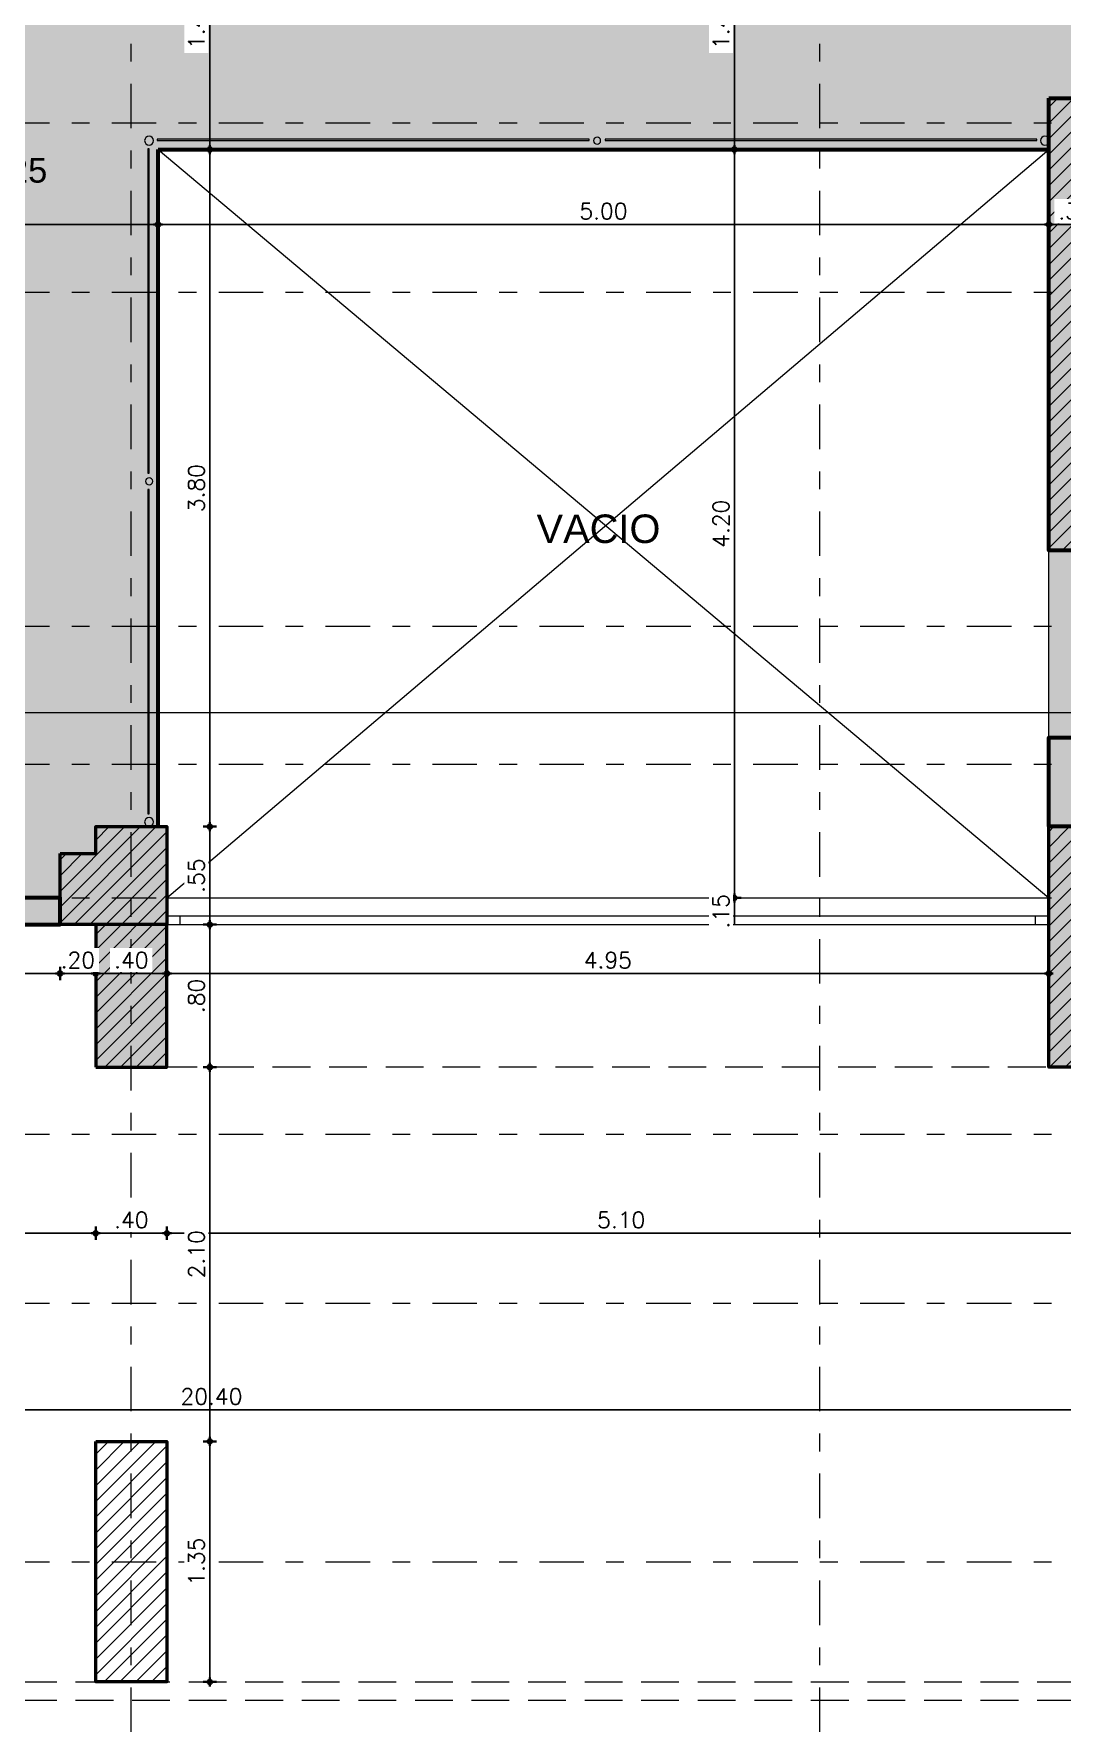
# Model space of a CAD drawing. Header units: metres. Extents: x -50 to 76, y -61 to 14.
# Drawn here: x 28.51 to 34.28, y -8.99 to 0.5 of the extents above; entities that cross this region are included whole.
import ezdxf

# ---------------------------------------------------------------- set-up
doc = ezdxf.new("R2010")
doc.units = ezdxf.units.M
doc.header["$MEASUREMENT"] = 0
for name, pattern in [('CENTERX2', [4, 2.5, -0.5, 0.5, -0.5]), ('DASHDOT2', [0.5, 0.25, -0.125, 0, -0.125]), ('Línea Oculta', [0.3175, 0.211667, -0.105833]), ('Rayas Pequeñas', [0.282222, 0.141111, -0.141111])]:
    doc.linetypes.add(name, pattern=pattern)
for name, color, linetype, lineweight in [('1 AREAS', 65, 'Continuous', 50), ('1 AREAS HACH', 250, 'Continuous', 9), ('1 COLUMNAS', 1, 'Continuous', 50), ('1 CORTES', 113, 'Continuous', 18), ('1 MUROS', 255, 'Continuous', 60), ('1 PISOS', 252, 'Continuous', 35), ('1 PUERTAS', 251, 'Continuous', 18), ('1 RELLENO COLUMNAS', 225, 'Continuous', 18), ('1 TEXTOS', 4, 'Continuous', 20), ('1 VENTANAS', 2, 'Continuous', 18), ('COTAS', 251, 'Continuous', 35), ('EJES', 251, 'CENTERX2', 0), ('Nuevo_Puertas ARCHICAD_Pluma_Nº__27', 7, 'Continuous', 35), ('TEXTOS', 4, 'Continuous', 25)]:
    doc.layers.add(name, color=color, linetype=linetype, lineweight=lineweight)
for name, color, linetype, lineweight, true_color in [('Interior - Escaleras & Barandillas_Pluma_Nº__91', 171, 'Continuous', 13, 0xaaaaff), ('Nuevo_Puertas ARCHICAD_Pluma_Nº__23', 7, 'Continuous', 20, 0xff6600), ('Nuevo_Puertas ARCHICAD_Pluma_Nº__3', 7, 'Continuous', 18, 0xff6600)]:
    doc.layers.add(name, color=color, linetype=linetype, lineweight=lineweight, true_color=true_color)
doc.styles.add('cotas', font='romans.shx')
doc.styles.add('Estilo_Generado_1', font='arial.ttf')
doc.styles.add('LEROY', font='arial.ttf')
doc.dimstyles.new('COT-50', dxfattribs={"dimscale": 0.5, "dimtxt": 0.18, "dimasz": 0.05, "dimexe": 0.08, "dimexo": 0.1, "dimgap": 0.06, "dimtad": 1, "dimzin": 4, "dimdsep": 46, "dimtxsty": 'cotas', "dimblk1": 'COTA', "dimblk2": 'COTA', "dimsah": 1, "dimcen": 0.09, "dimse1": 1, "dimse2": 1, "dimclrd": 256, "dimclre": 253, "dimclrt": 14, "dimadec": 0, "dimazin": 0, "dimtfac": 1, "dimtix": 1, "dimtmove": 0, "dimatfit": 3, "dimldrblk": 'COTA', "dimfxl": 1, "dimtfill": 1, "dimtfillclr": 256, "dimtolj": 1, "dimtzin": 12, "dimarcsym": 0})

# ---------------------------------------------------------------- blocks, each defined once
blk = doc.blocks.new('Puerta 23_4')
at = {"layer": 'Nuevo_Puertas ARCHICAD_Pluma_Nº__23', "color": 30, "linetype": 'Continuous', "lineweight": 20, "true_color": 0xff6600}
for p, q in [((-0.41, 0), (-0.45, 0)), ((-0.45, 0), (-0.45, -0.115)), ((-0.41, -0.115), (-0.41, 0)), ((0.45, 0), (0.41, 0)), ((0.41, 0), (0.41, -0.115)), ((0.45, -0.115), (0.45, 0)), ((-0.45, -0.115), (-0.41, -0.115)), ((0.41, -0.115), (0.45, -0.115))]:
    blk.add_line(p, q, dxfattribs=at)
at = {"layer": 'Nuevo_Puertas ARCHICAD_Pluma_Nº__27', "color": 7, "linetype": 'Continuous', "lineweight": 35}
for p, q in [((-0.45, 0), (-0.45, -0.115)), ((-0.45, 0), (-0.45, -0.115)), ((0.45, 0), (0.45, -0.115)), ((0.45, 0), (0.45, -0.115)), ((-0.45, -0.115), (-0.45, -0.3)), ((0.45, -0.115), (0.45, -0.3))]:
    blk.add_line(p, q, dxfattribs=at)
at = {"layer": 'Nuevo_Puertas ARCHICAD_Pluma_Nº__3', "color": 30, "linetype": 'Continuous', "lineweight": 18, "true_color": 0xff6600}
blk.add_line((0.41, 0), (0.41, 0.82), dxfattribs=at)
blk.add_arc((0.41, 0), 0.82, 90, 180, dxfattribs=at)
blk = doc.blocks.new('COTA')
for p, q in [((-1, 0), (1, 0)), ((0, 1.5), (0, -1.5))]:
    blk.add_line(p, q)
blk.add_circle((0, 0), 0.5)
blk = doc.blocks.new('*D454')
at = {"layer": 'COTAS', "lineweight": -2, "transparency": 16777216}
blk.add_line((34.2304, -0.5708), (34.4804, -0.5708), dxfattribs=at)
at = {"layer": 'Defpoints', "color": 0, "transparency": 16777216}
for p in [(34.2054, 0.1389), (34.5054, 0.1389)]:
    blk.add_point(p, dxfattribs=at)
at = {"layer": 'COTAS', "lineweight": -2, "transparency": 16777216, "xscale": 0.025, "yscale": 0.025, "zscale": 0.025, "rotation": 180}
blk.add_blockref('COTA', (34.2054, -0.5708), dxfattribs=at)
at = {"layer": 'COTAS', "lineweight": -2, "transparency": 16777216, "xscale": 0.025, "yscale": 0.025, "zscale": 0.025}
blk.add_blockref('COTA', (34.5054, -0.5708), dxfattribs=at)
at = {"layer": 'COTAS', "color": 14, "transparency": 16777216, "insert": (34.3554, -0.4958), "char_height": 0.09, "attachment_point": 5, "style": 'cotas', "bg_fill": 3, "box_fill_scale": 1.25, "bg_fill_color": 256, "bg_fill_true_color": 13158600, "bg_fill_transparency": 0}
blk.add_mtext('\\A1;.30', dxfattribs=at)
at = {"layer": 'Defpoints', "color": 0, "transparency": 16777216}
blk.add_point((34.5054, -0.5708), dxfattribs=at)
blk = doc.blocks.new('*D455')
at = {"layer": 'COTAS', "lineweight": -2, "transparency": 16777216}
blk.add_line((34.1804, -0.5708), (29.2304, -0.5708), dxfattribs=at)
at = {"layer": 'Defpoints', "color": 0, "transparency": 16777216}
for p in [(29.2054, -0.15), (34.2054, -0.15), (29.2054, -0.5708)]:
    blk.add_point(p, dxfattribs=at)
at = {"layer": 'COTAS', "lineweight": -2, "transparency": 16777216, "xscale": 0.025, "yscale": 0.025, "zscale": 0.025, "rotation": 180}
blk.add_blockref('COTA', (29.2054, -0.5708), dxfattribs=at)
at = {"layer": 'COTAS', "lineweight": -2, "transparency": 16777216, "xscale": 0.025, "yscale": 0.025, "zscale": 0.025}
blk.add_blockref('COTA', (34.2054, -0.5708), dxfattribs=at)
at = {"layer": 'COTAS', "color": 14, "transparency": 16777216, "insert": (31.7054, -0.4958), "char_height": 0.09, "attachment_point": 5, "style": 'cotas', "bg_fill": 3, "box_fill_scale": 1.25, "bg_fill_color": 256, "bg_fill_true_color": 13158600, "bg_fill_transparency": 0}
blk.add_mtext('\\A1;5.00', dxfattribs=at)
blk = doc.blocks.new('*D456')
at = {"layer": 'COTAS', "lineweight": -2, "transparency": 16777216}
blk.add_line((29.1804, -0.5708), (27.1804, -0.5708), dxfattribs=at)
at = {"layer": 'Defpoints', "color": 0, "transparency": 16777216}
for p in [(27.1554, 0), (29.2054, -0.15), (27.1554, -0.5708)]:
    blk.add_point(p, dxfattribs=at)
at = {"layer": 'COTAS', "lineweight": -2, "transparency": 16777216, "xscale": 0.025, "yscale": 0.025, "zscale": 0.025, "rotation": 180}
blk.add_blockref('COTA', (27.1554, -0.5708), dxfattribs=at)
at = {"layer": 'COTAS', "lineweight": -2, "transparency": 16777216, "xscale": 0.025, "yscale": 0.025, "zscale": 0.025}
blk.add_blockref('COTA', (29.2054, -0.5708), dxfattribs=at)
at = {"layer": 'COTAS', "color": 14, "transparency": 16777216, "insert": (28.1804, -0.4958), "char_height": 0.09, "attachment_point": 5, "style": 'cotas', "bg_fill": 3, "box_fill_scale": 1.25, "bg_fill_color": 256, "bg_fill_true_color": 13158600, "bg_fill_transparency": 0}
blk.add_mtext('\\A1;2.05', dxfattribs=at)
blk = doc.blocks.new('*D473')
at = {"layer": 'COTAS', "lineweight": -2, "transparency": 16777216}
blk.add_line((29.2804, -4.7739), (34.1804, -4.7739), dxfattribs=at)
at = {"layer": 'Defpoints', "color": 0, "transparency": 16777216}
for p in [(29.2554, -4.5), (34.2054, -4.5), (34.2054, -4.7739)]:
    blk.add_point(p, dxfattribs=at)
at = {"layer": 'COTAS', "lineweight": -2, "transparency": 16777216, "xscale": 0.025, "yscale": 0.025, "zscale": 0.025, "rotation": 180}
blk.add_blockref('COTA', (29.2554, -4.7739), dxfattribs=at)
at = {"layer": 'COTAS', "lineweight": -2, "transparency": 16777216, "xscale": 0.025, "yscale": 0.025, "zscale": 0.025}
blk.add_blockref('COTA', (34.2054, -4.7739), dxfattribs=at)
at = {"layer": 'COTAS', "color": 14, "transparency": 16777216, "insert": (31.7304, -4.6989), "char_height": 0.09, "attachment_point": 5, "style": 'cotas', "bg_fill": 3, "box_fill_scale": 1.25, "bg_fill_color": 256, "bg_fill_true_color": 13158600, "bg_fill_transparency": 0}
blk.add_mtext('\\A1;4.95', dxfattribs=at)
blk = doc.blocks.new('*D474')
at = {"layer": 'COTAS', "lineweight": -2, "transparency": 16777216}
blk.add_line((28.8804, -4.7739), (29.2304, -4.7739), dxfattribs=at)
at = {"layer": 'Defpoints', "color": 0, "transparency": 16777216}
for p in [(29.2554, -4.7739), (28.8554, -5.3), (29.2554, -5.3)]:
    blk.add_point(p, dxfattribs=at)
at = {"layer": 'COTAS', "lineweight": -2, "transparency": 16777216, "xscale": 0.025, "yscale": 0.025, "zscale": 0.025, "rotation": 180}
blk.add_blockref('COTA', (28.8554, -4.7739), dxfattribs=at)
at = {"layer": 'COTAS', "lineweight": -2, "transparency": 16777216, "xscale": 0.025, "yscale": 0.025, "zscale": 0.025}
blk.add_blockref('COTA', (29.2554, -4.7739), dxfattribs=at)
at = {"layer": 'COTAS', "color": 14, "transparency": 16777216, "insert": (29.0554, -4.6989), "char_height": 0.09, "attachment_point": 5, "style": 'cotas', "bg_fill": 3, "box_fill_scale": 1.25, "bg_fill_color": 256, "bg_fill_true_color": 13158600, "bg_fill_transparency": 0}
blk.add_mtext('\\A1;.40', dxfattribs=at)
blk = doc.blocks.new('*D475')
at = {"layer": 'COTAS', "lineweight": -2, "transparency": 16777216}
blk.add_line((28.6554, -4.7739), (28.8554, -4.7739), dxfattribs=at)
at = {"layer": 'Defpoints', "color": 0, "transparency": 16777216}
for p in [(28.6554, -4.5), (28.8554, -4.5)]:
    blk.add_point(p, dxfattribs=at)
at = {"layer": 'COTAS', "color": 14, "transparency": 16777216, "insert": (28.7554, -4.6989), "char_height": 0.09, "attachment_point": 5, "style": 'cotas', "bg_fill": 3, "box_fill_scale": 1.25, "bg_fill_color": 256, "bg_fill_true_color": 13158600, "bg_fill_transparency": 0}
blk.add_mtext('\\A1;.20', dxfattribs=at)
at = {"layer": 'Defpoints', "color": 0, "transparency": 16777216}
blk.add_point((28.8554, -4.7739), dxfattribs=at)
blk = doc.blocks.new('*D476')
at = {"layer": 'COTAS', "lineweight": -2, "transparency": 16777216}
blk.add_line((28.6304, -4.7739), (27.3804, -4.7739), dxfattribs=at)
at = {"layer": 'Defpoints', "color": 0, "transparency": 16777216}
for p in [(27.3554, -4.5), (28.6554, -4.5), (27.3554, -4.7739)]:
    blk.add_point(p, dxfattribs=at)
at = {"layer": 'COTAS', "lineweight": -2, "transparency": 16777216, "xscale": 0.025, "yscale": 0.025, "zscale": 0.025, "rotation": 180}
blk.add_blockref('COTA', (27.3554, -4.7739), dxfattribs=at)
at = {"layer": 'COTAS', "lineweight": -2, "transparency": 16777216, "xscale": 0.025, "yscale": 0.025, "zscale": 0.025}
blk.add_blockref('COTA', (28.6554, -4.7739), dxfattribs=at)
at = {"layer": 'COTAS', "color": 14, "transparency": 16777216, "insert": (28.0054, -4.6989), "char_height": 0.09, "attachment_point": 5, "style": 'cotas', "bg_fill": 3, "box_fill_scale": 1.25, "bg_fill_color": 256, "bg_fill_true_color": 13158600, "bg_fill_transparency": 0}
blk.add_mtext('\\A1;1.30', dxfattribs=at)
blk = doc.blocks.new('*D495')
at = {"layer": 'COTAS', "lineweight": -2, "transparency": 16777216}
blk.add_line((27.1804, -6.2321), (28.8304, -6.2321), dxfattribs=at)
at = {"layer": 'Defpoints', "color": 0, "transparency": 16777216}
for p in [(27.1554, -4.5), (28.8554, -4.5), (28.8554, -6.2321)]:
    blk.add_point(p, dxfattribs=at)
at = {"layer": 'COTAS', "lineweight": -2, "transparency": 16777216, "xscale": 0.025, "yscale": 0.025, "zscale": 0.025, "rotation": 180}
blk.add_blockref('COTA', (27.1554, -6.2321), dxfattribs=at)
at = {"layer": 'COTAS', "lineweight": -2, "transparency": 16777216, "xscale": 0.025, "yscale": 0.025, "zscale": 0.025}
blk.add_blockref('COTA', (28.8554, -6.2321), dxfattribs=at)
at = {"layer": 'COTAS', "color": 14, "transparency": 16777216, "insert": (28.0054, -6.1571), "char_height": 0.09, "attachment_point": 5, "style": 'cotas', "bg_fill": 3, "box_fill_scale": 1.25, "bg_fill_color": 256, "bg_fill_true_color": 13158600, "bg_fill_transparency": 0}
blk.add_mtext('\\A1;1.70', dxfattribs=at)
blk = doc.blocks.new('*D496')
at = {"layer": 'COTAS', "lineweight": -2, "transparency": 16777216}
blk.add_line((28.8804, -6.2321), (29.2304, -6.2321), dxfattribs=at)
at = {"layer": 'Defpoints', "color": 0, "transparency": 16777216}
for p in [(28.8554, -5.3), (29.2554, -5.3), (29.2554, -6.2321)]:
    blk.add_point(p, dxfattribs=at)
at = {"layer": 'COTAS', "lineweight": -2, "transparency": 16777216, "xscale": 0.025, "yscale": 0.025, "zscale": 0.025, "rotation": 180}
blk.add_blockref('COTA', (28.8554, -6.2321), dxfattribs=at)
at = {"layer": 'COTAS', "lineweight": -2, "transparency": 16777216, "xscale": 0.025, "yscale": 0.025, "zscale": 0.025}
blk.add_blockref('COTA', (29.2554, -6.2321), dxfattribs=at)
at = {"layer": 'COTAS', "color": 14, "transparency": 16777216, "insert": (29.0554, -6.1571), "char_height": 0.09, "attachment_point": 5, "style": 'cotas', "bg_fill": 3, "box_fill_scale": 1.25, "bg_fill_color": 256, "bg_fill_true_color": 13158600, "bg_fill_transparency": 0}
blk.add_mtext('\\A1;.40', dxfattribs=at)
blk = doc.blocks.new('*D497')
at = {"layer": 'COTAS', "lineweight": -2, "transparency": 16777216}
blk.add_line((29.2804, -6.2321), (34.3304, -6.2321), dxfattribs=at)
at = {"layer": 'Defpoints', "color": 0, "transparency": 16777216}
for p in [(29.2554, -5.3), (34.3554, -5.3), (34.3554, -6.2321)]:
    blk.add_point(p, dxfattribs=at)
at = {"layer": 'COTAS', "lineweight": -2, "transparency": 16777216, "xscale": 0.025, "yscale": 0.025, "zscale": 0.025, "rotation": 180}
blk.add_blockref('COTA', (29.2554, -6.2321), dxfattribs=at)
at = {"layer": 'COTAS', "lineweight": -2, "transparency": 16777216, "xscale": 0.025, "yscale": 0.025, "zscale": 0.025}
blk.add_blockref('COTA', (34.3554, -6.2321), dxfattribs=at)
at = {"layer": 'COTAS', "color": 14, "transparency": 16777216, "insert": (31.8054, -6.1571), "char_height": 0.09, "attachment_point": 5, "style": 'cotas', "bg_fill": 3, "box_fill_scale": 1.25, "bg_fill_color": 256, "bg_fill_true_color": 13158600, "bg_fill_transparency": 0}
blk.add_mtext('\\A1;5.10', dxfattribs=at)
blk = doc.blocks.new('*D500')
at = {"layer": 'COTAS', "lineweight": -2, "transparency": 16777216}
blk.add_line((19.3304, -7.2232), (39.6804, -7.2232), dxfattribs=at)
at = {"layer": 'Defpoints', "color": 0, "transparency": 16777216}
for p in [(19.3054, -5.75), (39.7054, -6.8), (39.7054, -7.2232)]:
    blk.add_point(p, dxfattribs=at)
at = {"layer": 'COTAS', "lineweight": -2, "transparency": 16777216, "xscale": 0.025, "yscale": 0.025, "zscale": 0.025, "rotation": 180}
blk.add_blockref('COTA', (19.3054, -7.2232), dxfattribs=at)
at = {"layer": 'COTAS', "lineweight": -2, "transparency": 16777216, "xscale": 0.025, "yscale": 0.025, "zscale": 0.025}
blk.add_blockref('COTA', (39.7054, -7.2232), dxfattribs=at)
at = {"layer": 'COTAS', "color": 14, "transparency": 16777216, "insert": (29.5054, -7.1482), "char_height": 0.09, "attachment_point": 5, "style": 'cotas', "bg_fill": 3, "box_fill_scale": 1.25, "bg_fill_color": 256, "bg_fill_true_color": 13158600, "bg_fill_transparency": 0}
blk.add_mtext('\\A1;20.40', dxfattribs=at)
blk = doc.blocks.new('*D557')
at = {"layer": 'COTAS', "lineweight": -2, "transparency": 16777216}
blk.add_line((29.4958, -0.125), (29.4958, 1.225), dxfattribs=at)
at = {"layer": 'Defpoints', "color": 0, "transparency": 16777216}
for p in [(29.2054, 1.25), (29.4958, 1.25), (29.2054, -0.15)]:
    blk.add_point(p, dxfattribs=at)
at = {"layer": 'COTAS', "lineweight": -2, "transparency": 16777216, "xscale": 0.025, "yscale": 0.025, "zscale": 0.025}
for p, rotation in [((29.4958, 1.25), 90), ((29.4958, -0.15), 270)]:
    blk.add_blockref('COTA', p, dxfattribs=dict(at, rotation=rotation))
at = {"layer": 'COTAS', "color": 14, "transparency": 16777216, "insert": (29.4208, 0.55), "char_height": 0.09, "attachment_point": 5, "rotation": 90, "style": 'cotas', "bg_fill": 3, "box_fill_scale": 1.25, "bg_fill_color": 256, "bg_fill_true_color": 13158600, "bg_fill_transparency": 0}
blk.add_mtext('\\A1;1.40', dxfattribs=at)
blk = doc.blocks.new('*D558')
at = {"layer": 'COTAS', "lineweight": -2, "transparency": 16777216}
blk.add_line((29.4958, -0.175), (29.4958, -3.925), dxfattribs=at)
at = {"layer": 'Defpoints', "color": 0, "transparency": 16777216}
for p in [(29.2054, -0.15), (29.2054, -3.95), (29.4958, -3.95)]:
    blk.add_point(p, dxfattribs=at)
at = {"layer": 'COTAS', "lineweight": -2, "transparency": 16777216, "xscale": 0.025, "yscale": 0.025, "zscale": 0.025}
for p, rotation in [((29.4958, -0.15), 90), ((29.4958, -3.95), 270)]:
    blk.add_blockref('COTA', p, dxfattribs=dict(at, rotation=rotation))
at = {"layer": 'COTAS', "color": 14, "transparency": 16777216, "insert": (29.4208, -2.05), "char_height": 0.09, "attachment_point": 5, "rotation": 90, "style": 'cotas', "bg_fill": 3, "box_fill_scale": 1.25, "bg_fill_color": 256, "bg_fill_true_color": 13158600, "bg_fill_transparency": 0}
blk.add_mtext('\\A1;3.80', dxfattribs=at)
blk = doc.blocks.new('*D559')
at = {"layer": 'COTAS', "lineweight": -2, "transparency": 16777216}
blk.add_line((29.4958, -5.275), (29.4958, -4.525), dxfattribs=at)
at = {"layer": 'Defpoints', "color": 0, "transparency": 16777216}
for p in [(29.2554, -4.5), (29.4958, -4.5), (29.2554, -5.3)]:
    blk.add_point(p, dxfattribs=at)
at = {"layer": 'COTAS', "lineweight": -2, "transparency": 16777216, "xscale": 0.025, "yscale": 0.025, "zscale": 0.025}
for p, rotation in [((29.4958, -4.5), 90), ((29.4958, -5.3), 270)]:
    blk.add_blockref('COTA', p, dxfattribs=dict(at, rotation=rotation))
at = {"layer": 'COTAS', "color": 14, "transparency": 16777216, "insert": (29.4208, -4.9), "char_height": 0.09, "attachment_point": 5, "rotation": 90, "style": 'cotas', "bg_fill": 3, "box_fill_scale": 1.25, "bg_fill_color": 256, "bg_fill_true_color": 13158600, "bg_fill_transparency": 0}
blk.add_mtext('\\A1;.80', dxfattribs=at)
blk = doc.blocks.new('*D560')
at = {"layer": 'COTAS', "lineweight": -2, "transparency": 16777216}
blk.add_line((29.4958, -3.975), (29.4958, -4.475), dxfattribs=at)
at = {"layer": 'Defpoints', "color": 0, "transparency": 16777216}
for p in [(29.2554, -3.95), (29.2554, -4.5), (29.4958, -4.5)]:
    blk.add_point(p, dxfattribs=at)
at = {"layer": 'COTAS', "lineweight": -2, "transparency": 16777216, "xscale": 0.025, "yscale": 0.025, "zscale": 0.025}
for p, rotation in [((29.4958, -3.95), 90), ((29.4958, -4.5), 270)]:
    blk.add_blockref('COTA', p, dxfattribs=dict(at, rotation=rotation))
at = {"layer": 'COTAS', "color": 14, "transparency": 16777216, "insert": (29.4208, -4.225), "char_height": 0.09, "attachment_point": 5, "rotation": 90, "style": 'cotas', "bg_fill": 3, "box_fill_scale": 1.25, "bg_fill_color": 256, "bg_fill_true_color": 13158600, "bg_fill_transparency": 0}
blk.add_mtext('\\A1;.55', dxfattribs=at)
blk = doc.blocks.new('*D561')
at = {"layer": 'COTAS', "lineweight": -2, "transparency": 16777216}
blk.add_line((29.4958, -5.325), (29.4958, -7.375), dxfattribs=at)
at = {"layer": 'Defpoints', "color": 0, "transparency": 16777216}
for p in [(29.2554, -5.3), (29.2554, -7.4), (29.4958, -7.4)]:
    blk.add_point(p, dxfattribs=at)
at = {"layer": 'COTAS', "lineweight": -2, "transparency": 16777216, "xscale": 0.025, "yscale": 0.025, "zscale": 0.025}
for p, rotation in [((29.4958, -5.3), 90), ((29.4958, -7.4), 270)]:
    blk.add_blockref('COTA', p, dxfattribs=dict(at, rotation=rotation))
at = {"layer": 'COTAS', "color": 14, "transparency": 16777216, "insert": (29.4208, -6.35), "char_height": 0.09, "attachment_point": 5, "rotation": 90, "style": 'cotas', "bg_fill": 3, "box_fill_scale": 1.25, "bg_fill_color": 256, "bg_fill_true_color": 13158600, "bg_fill_transparency": 0}
blk.add_mtext('\\A1;2.10', dxfattribs=at)
blk = doc.blocks.new('*D562')
at = {"layer": 'COTAS', "lineweight": -2, "transparency": 16777216}
blk.add_line((29.4958, -7.425), (29.4958, -8.725), dxfattribs=at)
at = {"layer": 'Defpoints', "color": 0, "transparency": 16777216}
for p in [(29.2554, -7.4), (29.2554, -8.75), (29.4958, -8.75)]:
    blk.add_point(p, dxfattribs=at)
at = {"layer": 'COTAS', "lineweight": -2, "transparency": 16777216, "xscale": 0.025, "yscale": 0.025, "zscale": 0.025}
for p, rotation in [((29.4958, -7.4), 90), ((29.4958, -8.75), 270)]:
    blk.add_blockref('COTA', p, dxfattribs=dict(at, rotation=rotation))
at = {"layer": 'COTAS', "color": 14, "transparency": 16777216, "insert": (29.4208, -8.075), "char_height": 0.09, "attachment_point": 5, "rotation": 90, "style": 'cotas', "bg_fill": 3, "box_fill_scale": 1.25, "bg_fill_color": 256, "bg_fill_true_color": 13158600, "bg_fill_transparency": 0}
blk.add_mtext('\\A1;1.35', dxfattribs=at)
blk = doc.blocks.new('*D566')
at = {"layer": 'COTAS', "lineweight": -2, "transparency": 16777216}
blk.add_line((32.4404, 1.225), (32.4404, -0.125), dxfattribs=at)
at = {"layer": 'Defpoints', "color": 0, "transparency": 16777216}
for p in [(34.2054, 1.25), (32.4404, -0.15), (34.2054, -0.15)]:
    blk.add_point(p, dxfattribs=at)
at = {"layer": 'COTAS', "lineweight": -2, "transparency": 16777216, "xscale": 0.025, "yscale": 0.025, "zscale": 0.025}
for p, rotation in [((32.4404, 1.25), 90), ((32.4404, -0.15), 270)]:
    blk.add_blockref('COTA', p, dxfattribs=dict(at, rotation=rotation))
at = {"layer": 'COTAS', "color": 14, "transparency": 16777216, "insert": (32.3654, 0.55), "char_height": 0.09, "attachment_point": 5, "rotation": 90, "style": 'cotas', "bg_fill": 3, "box_fill_scale": 1.25, "bg_fill_color": 256, "bg_fill_true_color": 13158600, "bg_fill_transparency": 0}
blk.add_mtext('\\A1;1.40', dxfattribs=at)
blk = doc.blocks.new('*D567')
at = {"layer": 'COTAS', "lineweight": -2, "transparency": 16777216}
blk.add_line((32.4404, -0.175), (32.4404, -4.325), dxfattribs=at)
at = {"layer": 'Defpoints', "color": 0, "transparency": 16777216}
for p in [(34.2054, -0.15), (32.4404, -4.35), (34.2054, -4.35)]:
    blk.add_point(p, dxfattribs=at)
at = {"layer": 'COTAS', "lineweight": -2, "transparency": 16777216, "xscale": 0.025, "yscale": 0.025, "zscale": 0.025}
for p, rotation in [((32.4404, -0.15), 90), ((32.4404, -4.35), 270)]:
    blk.add_blockref('COTA', p, dxfattribs=dict(at, rotation=rotation))
at = {"layer": 'COTAS', "color": 14, "transparency": 16777216, "insert": (32.3654, -2.25), "char_height": 0.09, "attachment_point": 5, "rotation": 90, "style": 'cotas', "bg_fill": 3, "box_fill_scale": 1.25, "bg_fill_color": 256, "bg_fill_true_color": 13158600, "bg_fill_transparency": 0}
blk.add_mtext('\\A1;4.20', dxfattribs=at)
blk = doc.blocks.new('*D568')
at = {"layer": 'COTAS', "lineweight": -2, "transparency": 16777216}
blk.add_line((32.4404, -4.35), (32.4404, -4.5), dxfattribs=at)
at = {"layer": 'Defpoints', "color": 0, "transparency": 16777216}
for p in [(34.2054, -4.35), (34.2054, -4.5)]:
    blk.add_point(p, dxfattribs=at)
at = {"layer": 'COTAS', "color": 14, "transparency": 16777216, "insert": (32.3654, -4.425), "char_height": 0.09, "attachment_point": 5, "rotation": 90, "style": 'cotas', "bg_fill": 3, "box_fill_scale": 1.25, "bg_fill_color": 256, "bg_fill_true_color": 13158600, "bg_fill_transparency": 0}
blk.add_mtext('\\A1;.15', dxfattribs=at)
at = {"layer": 'Defpoints', "color": 0, "transparency": 16777216}
blk.add_point((32.4404, -4.5), dxfattribs=at)

msp = doc.modelspace()

# ---------------------------------------------------------------- hatches: boundary and pattern name
at = {"layer": '1 AREAS HACH'}
h = msp.add_hatch(dxfattribs=at)
h.set_pattern_fill('ANGLE', color=256)
h.set_pattern_definition([(0, (0, 0), (0, 0.275), [0.2, -0.075]), (90, (0, 0), (-0.275, 2e-17), [0.2, -0.075])])
h.paths.add_polyline_path([(28.5554, 2.55), (28.3554, 2.55), (28.3554, 4.75), (28.5554, 4.75), (28.5554, 5.9), (28.2054, 5.9), (28.2054, 5.45), (26.1054, 5.45), (26.1054, 6.7), (21.8054, 6.7), (21.8054, 4.3), (20.2054, 4.3), (20.2054, 4.75), (19.9054, 4.75), (19.9054, -0.15), (22.8054, -0.15), (22.8054, -2.9), (22.9554, -2.9), (26.3554, -2.9), (26.3554, -4.1), (26.9054, -4.1), (26.9054, -4.5), (27.1554, -4.5), (28.8554, -4.5), (28.8554, -5.3), (29.2554, -5.3), (29.2554, -3.95), (29.2054, -3.95), (29.2054, -0.15), (34.2054, -0.15), (34.2054, -5.3), (34.3554, -5.3), (34.3554, -6.8), (39.7054, -6.8), (39.7054, 0.15), (38.4054, 0.15), (38.4054, 2.15), (39.0054, 2.15), (39.0054, 4.55), (38.7054, 4.55), (38.7054, 4.25), (33.1254, 4.25), (33.1254, 4.55), (32.7554, 4.55), (32.7554, 1.4), (28.5554, 1.4)])
at = {"layer": '1 RELLENO COLUMNAS'}
h = msp.add_hatch(dxfattribs=at)
h.set_pattern_fill('ANSI31', color=256, scale=0.5)
h.paths.add_polyline_path([(19.9054, 3.55), (20.2054, 3.55), (20.2054, 4.75), (19.9054, 4.75)])
h.paths.add_polyline_path([(20.3554, 1.25), (20.3554, 1.6), (19.9054, 1.6027), (19.9054, 1.25)])
h.paths.add_polyline_path([(24.3054, 1.25), (24.3054, 1.5), (23.9554, 1.5), (23.9554, 1.25)])
h.paths.add_polyline_path([(23.9554, 5.15), (24.3054, 5.15), (24.3054, 5.35), (23.9554, 5.35)])
h.paths.add_polyline_path([(22.8054, -2.901), (23.1054, -2.901), (23.1054, -2.601), (22.8054, -2.601)])
h.paths.add_polyline_path([(22.8054, -4.5), (22.9554, -4.5), (22.9554, -4.2), (22.8054, -4.2)])
h.paths.add_polyline_path([(27.3554, -4.1), (26.9054, -4.1), (26.9054, -4.5), (27.3554, -4.5)])
h.paths.add_polyline_path([(27.1554, -2.1), (26.9054, -2.1), (26.9054, -2.9), (27.1554, -2.9)])
h.paths.add_polyline_path([(29.2554, -4.5), (29.2554, -4.2), (29.2554, -3.95), (28.8554, -3.95), (28.8554, -4.1), (28.6554, -4.1), (28.6554, -4.5)])
h.paths.add_polyline_path([(28.8554, -5.3), (29.2554, -5.3), (29.2554, -4.5), (28.8554, -4.5)])
h.paths.add_polyline_path([(29.2554, -7.4), (28.8554, -7.4), (28.8554, -8.75), (29.2554, -8.75)])
h.paths.add_polyline_path([(34.2054, -5.3), (34.5054, -5.3), (34.5054, -3.95), (34.2054, -3.95)])
h.paths.add_polyline_path([(34.2054, -2.4), (34.5054, -2.4), (34.5054, 0.1389), (34.2054, 0.1389)])
h.paths.add_polyline_path([(34.2054, 1.4), (34.2054, 1.25), (34.5054, 1.25), (34.5054, 2.1), (34.2054, 2.1)])
h.paths.add_polyline_path([(33.1254, 4.55), (32.7554, 4.55), (32.7554, 3.9), (33.1254, 3.9)])
h.paths.add_polyline_path([(28.5554, 2.55), (28.2054, 2.55), (28.2054, 1.25), (28.5554, 1.25)])
h.paths.add_polyline_path([(28.5554, 5.9), (28.2054, 5.9), (28.2054, 4.75), (28.5554, 4.75)])
h.paths.add_polyline_path([(39.0054, 3.9), (39.0054, 4.55), (38.7054, 4.55), (38.7054, 3.9)])
h.paths.add_polyline_path([(38.2554, 1.25), (38.4054, 1.25), (38.4054, 2.3), (38.2554, 2.3)])
h.paths.add_polyline_path([(38.0554, -3.75), (38.4054, -3.75), (38.4054, -2.65), (38.0554, -2.65)])

# ---------------------------------------------------------------- linework, layer by layer
at = {"layer": '1 AREAS', "lineweight": 13}
msp.add_lwpolyline([(38.4054, 2.15), (38.4054, 0.15), (39.7054, 0.15), (39.7054, -6.8), (34.3554, -6.8), (34.3554, -5.3), (34.2054, -5.3), (34.2054, -0.15), (29.2054, -0.15), (29.2054, -3.95), (29.2554, -3.95), (29.2554, -5.3), (28.8554, -5.3), (28.8554, -4.5), (27.1554, -4.5)], dxfattribs=at)
at = {"layer": '1 COLUMNAS'}
for points in [[(28.6554, -4.1), (28.8554, -4.1), (28.8554, -3.95), (29.2554, -3.95), (29.2554, -4.2), (29.2554, -4.2), (29.2554, -4.5), (28.6554, -4.5)], [(34.2054, -3.95), (34.5054, -3.95), (34.5054, -5.3), (34.2054, -5.3)], [(28.8554, -5.3), (29.2554, -5.3), (29.2554, -4.5), (28.8554, -4.5)], [(28.8554, -7.4), (29.2554, -7.4), (29.2554, -8.75), (28.8554, -8.75)]]:
    msp.add_lwpolyline(points, close=True, dxfattribs=at)
at = {"layer": '1 CORTES'}
msp.add_line((18.1259, -3.3086), (40.9543, -3.3086), dxfattribs=at)
at = {"layer": '1 MUROS'}
for p, q in [((29.2054, -3.95), (29.2054, -0.15)), ((29.2054, -0.15), (34.2054, -0.15))]:
    msp.add_line(p, q, dxfattribs=at)
for points in [[(34.2054, 0.1389), (34.5054, 0.1389), (34.5054, -2.4), (34.2054, -2.4)], [(34.2054, -3.95), (34.2054, -3.45), (34.5054, -3.45), (34.5054, -3.95)], [(27.3554, -4.5), (28.6554, -4.5), (28.6554, -4.35), (27.3554, -4.35)]]:
    msp.add_lwpolyline(points, close=True, dxfattribs=at)
at = {"layer": '1 PISOS', "linetype": 'Línea Oculta', "lineweight": 13}
for points in [[(27.1554, -8.7496), (38.4054, -8.75), (38.4054, -3.75), (38.9054, -3.75), (38.9054, -15.5), (38.4054, -15.5), (38.4054, -10.5), (28.8554, -10.5), (28.8554, -15.5), (27.1554, -15.5047)], [(27.1554, -4.5), (27.1554, -8.8514), (34.756, -8.8514), (34.756, -3.75), (34.5054, -3.75), (34.5054, -5.3), (28.8554, -5.3), (28.8554, -4.5)]]:
    msp.add_lwpolyline(points, close=True, dxfattribs=at)
at = {"layer": '1 VENTANAS'}
for p, q in [((29.2054, -0.15), (34.2054, -4.35)), ((29.2554, -4.35), (34.2054, -0.15)), ((29.2554, -4.35), (34.2054, -4.35)), ((29.2554, -4.45), (34.2054, -4.45)), ((29.3304, -4.5), (29.3304, -4.45)), ((34.1304, -4.5), (34.1304, -4.45)), ((29.2554, -4.5), (34.2054, -4.5))]:
    msp.add_line(p, q, dxfattribs=at)
at = {"layer": 'EJES', "linetype": 'DASHDOT2'}
for p, q in [((29.0554, -10.2308), (29.0554, 7.233)), ((29.0554, -10.2308), (29.0554, 7.233)), ((32.9204, -10.2308), (32.9204, 7.233)), ((32.9204, -10.2308), (32.9204, 7.233)), ((18.1458, 0), (41.7774, 0)), ((18.1458, -0.95), (41.7774, -0.95)), ((18.1458, -2.825), (41.8403, -2.825)), ((18.1458, -3.6), (41.8674, -3.6)), ((18.1458, -4.35), (41.8674, -4.35)), ((18.1458, -5.675), (41.8674, -5.675)), ((18.1458, -6.625), (41.8674, -6.625)), ((18.1458, -8.075), (41.8674, -8.075))]:
    msp.add_line(p, q, dxfattribs=at)
at = {"layer": 'Interior - Escaleras & Barandillas_Pluma_Nº__91', "color": 161, "lineweight": 13, "true_color": 0xaaaaff}
for p, q in [((31.6247, -0.092), (29.2004, -0.092)), ((34.139, -0.092), (31.7147, -0.092)), ((29.1474, -0.145), (29.1474, -1.9669)), ((29.1554, -1.9669), (29.1554, -0.145)), ((29.2004, -0.1), (31.6247, -0.1)), ((31.7147, -0.1), (34.139, -0.1)), ((29.1474, -2.0569), (29.1474, -3.8787)), ((29.1554, -3.8787), (29.1554, -2.0569))]:
    msp.add_line(p, q, dxfattribs=at)
at = {"layer": 'Interior - Escaleras & Barandillas_Pluma_Nº__91', "color": 161, "linetype": 'Rayas Pequeñas', "lineweight": 13, "true_color": 0xaaaaff}
for p, q in [((29.2004, -0.092), (29.2004, -0.1)), ((31.6247, -0.1), (31.6247, -0.092)), ((31.7147, -0.092), (31.7147, -0.1)), ((34.139, -0.1), (34.139, -0.092)), ((29.1554, -0.145), (29.1474, -0.145)), ((29.1474, -1.9669), (29.1554, -1.9669)), ((29.1554, -2.0569), (29.1474, -2.0569)), ((29.1474, -3.8787), (29.1554, -3.8787))]:
    msp.add_line(p, q, dxfattribs=at)
at = {"layer": 'Interior - Escaleras & Barandillas_Pluma_Nº__91', "color": 161, "linetype": 'Continuous', "lineweight": 13, "true_color": 0xaaaaff}
for centre, radius, start, end in [((29.1554, -0.1), 0.025, 90, 270), ((29.1554, -0.1), 0.025, 270, 90), ((31.6697, -0.1), 0.02, 90, 270), ((31.6697, -0.1), 0.02, 270, 90), ((34.184, -0.1), 0.025, 90, 270), ((34.184, -0.1), 0.025, 270, 90), ((29.1554, -2.0119), 0.02, 0, 180), ((29.1554, -2.0119), 0.02, 180, 0), ((29.1554, -3.9237), 0.025, 0, 180), ((29.1554, -3.9237), 0.025, 180, 0)]:
    msp.add_arc(centre, radius, start, end, dxfattribs=at)

# ---------------------------------------------------------------- block references
at = {"layer": '1 PUERTAS', "xscale": -1, "rotation": 270}
msp.add_blockref('Puerta 23_4', (34.5054, 0.5889), dxfattribs=at)

# ---------------------------------------------------------------- texts
at = {"layer": '1 TEXTOS', "insert": (31.33, -2.1981), "char_height": 0.16, "attachment_point": 1, "style": 'Estilo_Generado_1'}
msp.add_mtext('\\A1;VACIO', dxfattribs=at)
at = {"layer": 'TEXTOS', "color": 2, "style": 'LEROY'}
msp.add_text('N +3.25', height=0.13885, rotation=0.0654, dxfattribs=at).set_placement((27.8993, -0.3363))

# ---------------------------------------------------------------- next in the draw order: dimensions: what is measured, and where the dimension line sits
at = {"layer": 'COTAS'}
for base, p1, p2, picture, middle in [((34.5054, -0.5708), (34.2054, 0.1389), (34.5054, 0.1389), '*D454', (34.3554, -0.4958)), ((34.2054, -4.7739), (29.2554, -4.5), (34.2054, -4.5), '*D473', (31.7304, -4.6989))]:
    dim = msp.add_linear_dim(base=base, p1=p1, p2=p2, dimstyle='COT-50', dxfattribs=at)
    dim.commit()
    dim.dimension.update_dxf_attribs({"geometry": picture, "text_midpoint": middle})

# ---------------------------------------------------------------- next in the draw order: dimensions: what is measured, and where the dimension line sits
for base, p1, p2, picture, middle in [((29.2054, -0.5708), (34.2054, -0.15), (29.2054, -0.15), '*D455', (31.7054, -0.4958)), ((29.2554, -4.7739), (28.8554, -5.3), (29.2554, -5.3), '*D474', (29.0554, -4.6989))]:
    dim = msp.add_linear_dim(base=base, p1=p1, p2=p2, dimstyle='COT-50', dxfattribs=at)
    dim.commit()
    dim.dimension.update_dxf_attribs({"geometry": picture, "text_midpoint": middle})

# ---------------------------------------------------------------- next in the draw order: dimensions: what is measured, and where the dimension line sits
dim = msp.add_linear_dim(base=(32.4404, -0.15), p1=(34.2054, 1.25), p2=(34.2054, -0.15), angle=90, dimstyle='COT-50', dxfattribs=at)
dim.commit()
dim.dimension.update_dxf_attribs({"geometry": '*D566', "text_midpoint": (32.3654, 0.55)})
for base, p1, p2, picture, middle in [((27.1554, -0.5708), (29.2054, -0.15), (27.1554, 0), '*D456', (28.1804, -0.4958)), ((28.8554, -4.7739), (28.6554, -4.5), (28.8554, -4.5), '*D475', (28.7554, -4.6989))]:
    dim = msp.add_linear_dim(base=base, p1=p1, p2=p2, dimstyle='COT-50', dxfattribs=at)
    dim.commit()
    dim.dimension.update_dxf_attribs({"geometry": picture, "text_midpoint": middle})

# ---------------------------------------------------------------- next in the draw order: dimensions: what is measured, and where the dimension line sits
for base, p1, p2, picture, middle in [((29.4958, 1.25), (29.2054, -0.15), (29.2054, 1.25), '*D557', (29.4208, 0.55)), ((32.4404, -4.35), (34.2054, -0.15), (34.2054, -4.35), '*D567', (32.3654, -2.25))]:
    dim = msp.add_linear_dim(base=base, p1=p1, p2=p2, angle=90, dimstyle='COT-50', dxfattribs=at)
    dim.commit()
    dim.dimension.update_dxf_attribs({"geometry": picture, "text_midpoint": middle})
dim = msp.add_linear_dim(base=(27.3554, -4.7739), p1=(28.6554, -4.5), p2=(27.3554, -4.5), dimstyle='COT-50', dxfattribs=at)
dim.commit()
dim.dimension.update_dxf_attribs({"geometry": '*D476', "text_midpoint": (28.0054, -4.6989)})

# ---------------------------------------------------------------- next in the draw order: dimensions: what is measured, and where the dimension line sits
for base, p1, p2, picture, middle in [((29.4958, -3.95), (29.2054, -0.15), (29.2054, -3.95), '*D558', (29.4208, -2.05)), ((32.4404, -4.5), (34.2054, -4.35), (34.2054, -4.5), '*D568', (32.3654, -4.425))]:
    dim = msp.add_linear_dim(base=base, p1=p1, p2=p2, angle=90, dimstyle='COT-50', dxfattribs=at)
    dim.commit()
    dim.dimension.update_dxf_attribs({"geometry": picture, "text_midpoint": middle})
dim = msp.add_linear_dim(base=(28.8554, -6.2321), p1=(27.1554, -4.5), p2=(28.8554, -4.5), dimstyle='COT-50', dxfattribs=at)
dim.commit()
dim.dimension.update_dxf_attribs({"geometry": '*D495', "text_midpoint": (28.0054, -6.1571)})

# ---------------------------------------------------------------- next in the draw order: dimensions: what is measured, and where the dimension line sits
dim = msp.add_linear_dim(base=(29.2554, -6.2321), p1=(28.8554, -5.3), p2=(29.2554, -5.3), dimstyle='COT-50', dxfattribs=at)
dim.commit()
dim.dimension.update_dxf_attribs({"geometry": '*D496', "text_midpoint": (29.0554, -6.1571)})

# ---------------------------------------------------------------- next in the draw order: dimensions: what is measured, and where the dimension line sits
dim = msp.add_linear_dim(base=(34.3554, -6.2321), p1=(29.2554, -5.3), p2=(34.3554, -5.3), dimstyle='COT-50', dxfattribs=at)
dim.commit()
dim.dimension.update_dxf_attribs({"geometry": '*D497', "text_midpoint": (31.8054, -6.1571)})

# ---------------------------------------------------------------- next in the draw order: dimensions: what is measured, and where the dimension line sits
dim = msp.add_linear_dim(base=(29.4958, -4.5), p1=(29.2554, -5.3), p2=(29.2554, -4.5), angle=90, dimstyle='COT-50', dxfattribs=at)
dim.commit()
dim.dimension.update_dxf_attribs({"geometry": '*D559', "text_midpoint": (29.4208, -4.9)})
dim = msp.add_linear_dim(base=(39.7054, -7.2232), p1=(19.3054, -5.75), p2=(39.7054, -6.8), dimstyle='COT-50', dxfattribs=at)
dim.commit()
dim.dimension.update_dxf_attribs({"geometry": '*D500', "text_midpoint": (29.5054, -7.1482)})

# ---------------------------------------------------------------- next in the draw order: dimensions: what is measured, and where the dimension line sits
for base, p1, p2, picture, middle in [((29.4958, -4.5), (29.2554, -3.95), (29.2554, -4.5), '*D560', (29.4208, -4.225)), ((29.4958, -7.4), (29.2554, -5.3), (29.2554, -7.4), '*D561', (29.4208, -6.35))]:
    dim = msp.add_linear_dim(base=base, p1=p1, p2=p2, angle=90, dimstyle='COT-50', dxfattribs=at)
    dim.commit()
    dim.dimension.update_dxf_attribs({"geometry": picture, "text_midpoint": middle})

# ---------------------------------------------------------------- next in the draw order: dimensions: what is measured, and where the dimension line sits
dim = msp.add_linear_dim(base=(29.4958, -8.75), p1=(29.2554, -7.4), p2=(29.2554, -8.75), angle=90, dimstyle='COT-50', dxfattribs=at)
dim.commit()
dim.dimension.update_dxf_attribs({"geometry": '*D562', "text_midpoint": (29.4208, -8.075)})

doc.saveas('drawing.dxf')
